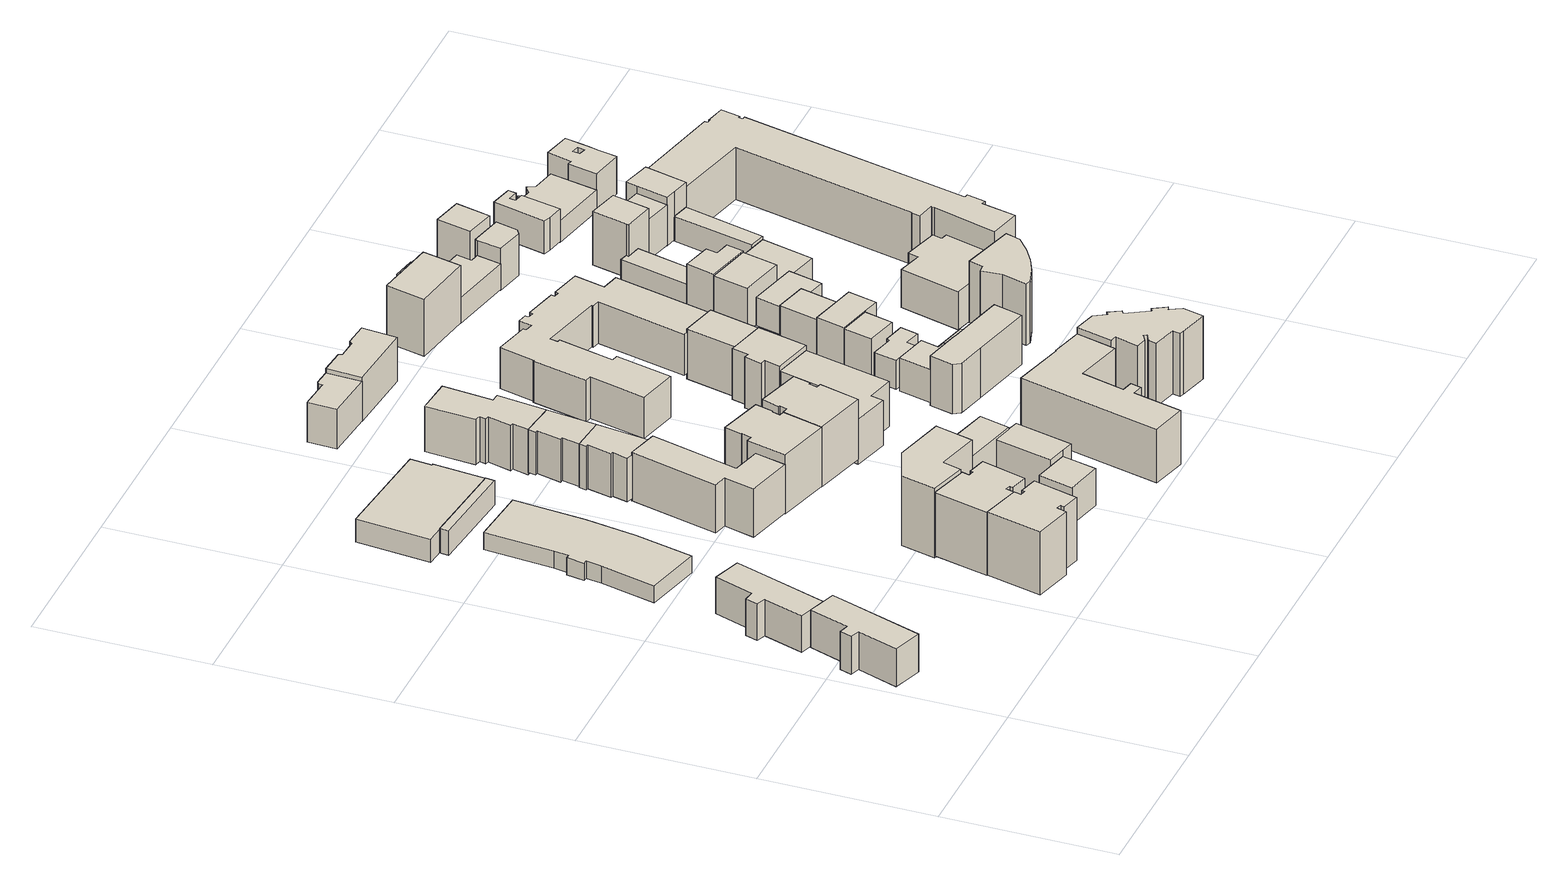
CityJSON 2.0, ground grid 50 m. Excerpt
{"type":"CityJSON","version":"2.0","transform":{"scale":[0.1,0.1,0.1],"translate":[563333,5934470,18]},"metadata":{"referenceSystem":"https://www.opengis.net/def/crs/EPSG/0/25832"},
"CityObjects":{
"building1":{"type":"Building","attributes":{"Gemeindeschluessel":"02200205","Geometrietyp2DReferenz":"3000","BezugspunktDach":"2000","function":"31001_3020","measuredHeight":11.6,"storeysAboveGround":3},"address":[{"country":"Germany","locality":"Hamburg","thoroughfareNumber":"5","thoroughfareName":"Winklers Platz","postcode":"22767"}],"geometry":[{"type":"Solid","lod":"1","boundaries":[[[[0,1,2,3,4,5,6,7]],[[8,9,10,11,12,13,14,15]],[[6,8,15,7]],[[5,9,8,6]],[[4,10,9,5]],[[3,11,10,4]],[[2,12,11,3]],[[1,13,12,2]],[[0,14,13,1]],[[7,15,14,0]]]]}]},
"building2":{"type":"Building","attributes":{"Gemeindeschluessel":"02200205","Geometrietyp2DReferenz":"3000","BezugspunktDach":"2000","function":"31001_3020","measuredHeight":11.21,"storeysAboveGround":3},"address":[{"country":"Germany","locality":"Hamburg","thoroughfareName":"Winklers Platz","postcode":"22767"}],"geometry":[{"type":"Solid","lod":"1","boundaries":[[[[16,17,18,19,20,21,22,23,24]],[[25,26,27,28,29,30,31,32,33]],[[23,25,33,24]],[[22,26,25,23]],[[21,27,26,22]],[[20,28,27,21]],[[19,29,28,20]],[[18,30,29,19]],[[17,31,30,18]],[[16,32,31,17]],[[24,33,32,16]]]]}]},
"building3":{"type":"Building","attributes":{"Gemeindeschluessel":"02200205","Geometrietyp2DReferenz":"3000","BezugspunktDach":"2000","function":"31001_3020","measuredHeight":5.23,"storeysAboveGround":1},"address":[{"country":"Germany","locality":"Hamburg","thoroughfareName":"Thadenstraße","postcode":"22767"}],"geometry":[{"type":"Solid","lod":"1","boundaries":[[[[34,35,36,37,38,39,40,41,42,43,44,45]],[[46,47,48,49,50,51,52,53,54,55,56,57]],[[44,46,57,45]],[[43,47,46,44]],[[42,48,47,43]],[[41,49,48,42]],[[40,50,49,41]],[[39,51,50,40]],[[38,52,51,39]],[[37,53,52,38]],[[36,54,53,37]],[[35,55,54,36]],[[34,56,55,35]],[[45,57,56,34]]]]}]},
"building4":{"type":"Building","attributes":{"Gemeindeschluessel":"02200205","Geometrietyp2DReferenz":"3000","BezugspunktDach":"2000","function":"31001_1010","measuredHeight":20.2,"storeysAboveGround":5},"address":[{"country":"Germany","locality":"Hamburg","thoroughfareNumber":"6","thoroughfareName":"Winklers Platz","postcode":"22767"}],"geometry":[{"type":"Solid","lod":"1","boundaries":[[[[58,59,60,61,62,63,64,65,66,67,68,69]],[[70,71,72,73,74,75,76,77,78,79,80,81]],[[68,70,81,69]],[[67,71,70,68]],[[66,72,71,67]],[[65,73,72,66]],[[64,74,73,65]],[[63,75,74,64]],[[62,76,75,63]],[[61,77,76,62]],[[60,78,77,61]],[[59,79,78,60]],[[58,80,79,59]],[[69,81,80,58]]]]}]},
"building5":{"type":"Building","attributes":{"Gemeindeschluessel":"02200205","Geometrietyp2DReferenz":"3000","BezugspunktDach":"2000","function":"51009_1610","measuredHeight":7.55},"address":[{"country":"Germany","locality":"Hamburg","postcode":"22767"}],"geometry":[{"type":"Solid","lod":"1","boundaries":[[[[82,83,84,85]],[[86,87,88,89]],[[84,86,89,85]],[[83,87,86,84]],[[82,88,87,83]],[[85,89,88,82]]]]}]},
"building6":{"type":"Building","attributes":{"Gemeindeschluessel":"02200205","Geometrietyp2DReferenz":"3000","BezugspunktDach":"2000","function":"31001_3210","measuredHeight":7.09,"storeysAboveGround":1},"address":[{"country":"Germany","locality":"Hamburg","thoroughfareName":"Thadenstraße","postcode":"22767"}],"geometry":[{"type":"Solid","lod":"1","boundaries":[[[[90,91,92,93,94,95]],[[96,97,98,99,100,101]],[[94,96,101,95]],[[93,97,96,94]],[[92,98,97,93]],[[91,99,98,92]],[[90,100,99,91]],[[95,101,100,90]]]]}]},
"building7":{"type":"Building","attributes":{"Gemeindeschluessel":"02200205","Geometrietyp2DReferenz":"3000","BezugspunktDach":"2000","function":"31001_1010","measuredHeight":20.61,"storeysAboveGround":5},"address":[{"country":"Germany","locality":"Hamburg","thoroughfareNumber":"8","thoroughfareName":"Winklers Platz","postcode":"22767"}],"geometry":[{"type":"Solid","lod":"1","boundaries":[[[[102,103,104,105,106,107,108,109,110,111,112,113,114]],[[115,116,117,118,119,120,121,122,123,124,125,126,127]],[[113,115,127,114]],[[112,116,115,113]],[[111,117,116,112]],[[110,118,117,111]],[[109,119,118,110]],[[108,120,119,109]],[[107,121,120,108]],[[106,122,121,107]],[[105,123,122,106]],[[104,124,123,105]],[[103,125,124,104]],[[102,126,125,103]],[[114,127,126,102]]]]}]},
"building8":{"type":"Building","attributes":{"Gemeindeschluessel":"02200205","Geometrietyp2DReferenz":"3000","BezugspunktDach":"2000","function":"31001_1010","measuredHeight":16.3,"storeysAboveGround":5},"address":[{"country":"Germany","locality":"Hamburg","thoroughfareNumber":"44","thoroughfareName":"Otzenstraße","postcode":"22767"}],"geometry":[{"type":"Solid","lod":"1","boundaries":[[[[128,129,130,131,132,133,134,135,136]],[[137,138,139,140,141,142,143,144,145]],[[135,137,145,136]],[[134,138,137,135]],[[133,139,138,134]],[[132,140,139,133]],[[131,141,140,132]],[[130,142,141,131]],[[129,143,142,130]],[[128,144,143,129]],[[136,145,144,128]]]]}]},
"building9":{"type":"Building","attributes":{"Gemeindeschluessel":"02200205","Geometrietyp2DReferenz":"3000","BezugspunktDach":"2000","function":"31001_1010","measuredHeight":22.86,"storeysAboveGround":5},"address":[{"country":"Germany","locality":"Hamburg","thoroughfareNumber":"27","thoroughfareName":"Otzenstraße","postcode":"22767"}],"geometry":[{"type":"Solid","lod":"1","boundaries":[[[[146,147,148,149,150,151,152,153]],[[154,155,156,157,158,159,160,161]],[[152,154,161,153]],[[151,155,154,152]],[[150,156,155,151]],[[149,157,156,150]],[[148,158,157,149]],[[147,159,158,148]],[[146,160,159,147]],[[153,161,160,146]]]]}]},
"building10":{"type":"Building","attributes":{"Gemeindeschluessel":"02200205","Geometrietyp2DReferenz":"3000","BezugspunktDach":"2000","function":"31001_1010","measuredHeight":13.41,"storeysAboveGround":4},"address":[{"country":"Germany","locality":"Hamburg","thoroughfareNumber":"107","thoroughfareName":"Thadenstraße","postcode":"22767"}],"geometry":[{"type":"Solid","lod":"1","boundaries":[[[[162,163,164,165,166,167,168,169,170,171]],[[172,173,174,175,176,177,178,179,180,181]],[[170,172,181,171]],[[169,173,172,170]],[[168,174,173,169]],[[167,175,174,168]],[[166,176,175,167]],[[165,177,176,166]],[[164,178,177,165]],[[163,179,178,164]],[[162,180,179,163]],[[171,181,180,162]]]]}]},
"building11":{"type":"Building","attributes":{"Gemeindeschluessel":"02200205","Geometrietyp2DReferenz":"3000","BezugspunktDach":"2000","function":"31001_1010","measuredHeight":13.41,"storeysAboveGround":3},"address":[{"country":"Germany","locality":"Hamburg","thoroughfareNumber":"49","thoroughfareName":"Bernstorffstraße","postcode":"22767"}],"geometry":[{"type":"Solid","lod":"1","boundaries":[[[[182,183,184,185]],[[186,187,188,189]],[[184,186,189,185]],[[183,187,186,184]],[[182,188,187,183]],[[185,189,188,182]]]]}]},
"building12":{"type":"Building","attributes":{"Gemeindeschluessel":"02200205","Geometrietyp2DReferenz":"3000","BezugspunktDach":"2000","function":"31001_1010","measuredHeight":18.25,"storeysAboveGround":4},"address":[{"country":"Germany","locality":"Hamburg","thoroughfareNumber":"40","thoroughfareName":"Otzenstraße","postcode":"22767"}],"geometry":[{"type":"Solid","lod":"1","boundaries":[[[[190,191,192,193,194,195,196,197,198,199,200,201]],[[202,203,204,205,206,207,208,209,210,211,212,213]],[[200,202,213,201]],[[199,203,202,200]],[[198,204,203,199]],[[197,205,204,198]],[[196,206,205,197]],[[195,207,206,196]],[[194,208,207,195]],[[193,209,208,194]],[[192,210,209,193]],[[191,211,210,192]],[[190,212,211,191]],[[201,213,212,190]]]]}]},
"building13":{"type":"Building","attributes":{"Gemeindeschluessel":"02200205","Geometrietyp2DReferenz":"3000","BezugspunktDach":"2000","function":"31001_1010","measuredHeight":13.08,"storeysAboveGround":4},"address":[{"country":"Germany","locality":"Hamburg","thoroughfareNumber":"105","thoroughfareName":"Thadenstraße","postcode":"22767"}],"geometry":[{"type":"Solid","lod":"1","boundaries":[[[[214,215,216,217,218,219,220,221]],[[172,222,223,224,225,226,227,173]],[[220,172,173,221]],[[219,222,172,220]],[[218,223,222,219]],[[217,224,223,218]],[[216,225,224,217]],[[215,226,225,216]],[[214,227,226,215]],[[221,173,227,214]]]]}]},
"building14":{"type":"Building","attributes":{"Gemeindeschluessel":"02200205","Geometrietyp2DReferenz":"3000","BezugspunktDach":"2000","function":"31001_1010","measuredHeight":14.82,"storeysAboveGround":6},"address":[{"country":"Germany","locality":"Hamburg","thoroughfareNumber":"23","thoroughfareName":"Otzenstraße","postcode":"22767"}],"geometry":[{"type":"Solid","lod":"1","boundaries":[[[[228,229,230,231,232,233,234,235,236,237]],[[238,239,240,241,242,243,244,245,246,247]],[[236,238,247,237]],[[235,239,238,236]],[[234,240,239,235]],[[233,241,240,234]],[[232,242,241,233]],[[231,243,242,232]],[[230,244,243,231]],[[229,245,244,230]],[[228,246,245,229]],[[237,247,246,228]]]]}]},
"building15":{"type":"Building","attributes":{"Gemeindeschluessel":"02200205","Geometrietyp2DReferenz":"3000","BezugspunktDach":"2000","function":"31001_1100","measuredHeight":13.24,"storeysAboveGround":3},"address":[{"country":"Germany","locality":"Hamburg","thoroughfareNumber":"51","thoroughfareName":"Bernstorffstraße","postcode":"22767"}],"geometry":[{"type":"Solid","lod":"1","boundaries":[[[[248,249,250,251,252,253]],[[254,255,256,257,258,259]],[[252,254,259,253]],[[251,255,254,252]],[[250,256,255,251]],[[249,257,256,250]],[[248,258,257,249]],[[253,259,258,248]]]]}]},
"building16":{"type":"Building","attributes":{"Gemeindeschluessel":"02200205","Geometrietyp2DReferenz":"3000","BezugspunktDach":"2000","function":"31001_1010","measuredHeight":13.95,"storeysAboveGround":4},"address":[{"country":"Germany","locality":"Hamburg","thoroughfareNumber":"103","thoroughfareName":"Thadenstraße","postcode":"22767"}],"geometry":[{"type":"Solid","lod":"1","boundaries":[[[[260,261,262,263,264,265,266,267,268,269,270,271]],[[272,273,274,275,276,277,278,279,280,281,223,222]],[[270,272,222,271]],[[269,273,272,270]],[[268,274,273,269]],[[267,275,274,268]],[[266,276,275,267]],[[265,277,276,266]],[[264,278,277,265]],[[263,279,278,264]],[[262,280,279,263]],[[261,281,280,262]],[[260,223,281,261]],[[271,222,223,260]]]]}]},
"building17":{"type":"Building","attributes":{"Gemeindeschluessel":"02200205","Geometrietyp2DReferenz":"3000","BezugspunktDach":"2000","function":"31001_1010","measuredHeight":18.54,"storeysAboveGround":4},"address":[{"country":"Germany","locality":"Hamburg","thoroughfareNumber":"38","thoroughfareName":"Otzenstraße","postcode":"22767"}],"geometry":[{"type":"Solid","lod":"1","boundaries":[[[[282,283,284,285,286,287,288,289,290,291,292,293,294]],[[295,296,297,298,299,300,301,302,303,304,305,306,307]],[[293,295,307,294]],[[292,296,295,293]],[[291,297,296,292]],[[290,298,297,291]],[[289,299,298,290]],[[288,300,299,289]],[[287,301,300,288]],[[286,302,301,287]],[[285,303,302,286]],[[284,304,303,285]],[[283,305,304,284]],[[282,306,305,283]],[[294,307,306,282]]]]}]},
"building18":{"type":"Building","attributes":{"Gemeindeschluessel":"02200206","Geometrietyp2DReferenz":"3000","BezugspunktDach":"2000","function":"31001_1130","measuredHeight":14.11,"storeysAboveGround":2},"address":[{"country":"Germany","locality":"Hamburg","thoroughfareNumber":"116","thoroughfareName":"Thadenstraße","postcode":"22767"}],"geometry":[{"type":"Solid","lod":"1","boundaries":[[[[308,309,310,311,312,313,314,315]],[[316,317,318,319,320,321,322,323]],[[314,316,323,315]],[[313,317,316,314]],[[312,318,317,313]],[[311,319,318,312]],[[310,320,319,311]],[[309,321,320,310]],[[308,322,321,309]],[[315,323,322,308]]]]}]},
"building19":{"type":"Building","attributes":{"Gemeindeschluessel":"02200205","Geometrietyp2DReferenz":"3000","BezugspunktDach":"2000","function":"31001_1100","measuredHeight":16.65,"storeysAboveGround":5},"address":[{"country":"Germany","locality":"Hamburg","thoroughfareNumber":"67","thoroughfareName":"Bernstorffstraße","postcode":"22767"}],"geometry":[{"type":"Solid","lod":"1","boundaries":[[[[324,325,326,327,328,329,330,331,332,333]],[[334,335,336,337,338,339,340,341,342,343]],[[332,334,343,333]],[[331,335,334,332]],[[330,336,335,331]],[[329,337,336,330]],[[328,338,337,329]],[[327,339,338,328]],[[326,340,339,327]],[[325,341,340,326]],[[324,342,341,325]],[[333,343,342,324]]]]}]},
"building20":{"type":"Building","attributes":{"Gemeindeschluessel":"02200205","Geometrietyp2DReferenz":"3000","BezugspunktDach":"2000","function":"51009_1610","measuredHeight":7.8},"address":[{"country":"Germany","locality":"Hamburg","postcode":"22767"}],"geometry":[{"type":"Solid","lod":"1","boundaries":[[[[344,345,346,347]],[[348,349,350,351]],[[346,348,351,347]],[[345,349,348,346]],[[344,350,349,345]],[[347,351,350,344]]]]}]},
"building21":{"type":"Building","attributes":{"Gemeindeschluessel":"02200206","Geometrietyp2DReferenz":"3000","BezugspunktDach":"2000","function":"31001_1010","measuredHeight":14.83,"storeysAboveGround":3},"address":[{"country":"Germany","locality":"Hamburg","thoroughfareNumber":"108","thoroughfareName":"Thadenstraße","postcode":"22767"}],"geometry":[{"type":"Solid","lod":"1","boundaries":[[[[352,353,354,355,356,357,358,359]],[[360,361,362,363,364,365,366,367]],[[358,360,367,359]],[[357,361,360,358]],[[356,362,361,357]],[[355,363,362,356]],[[354,364,363,355]],[[353,365,364,354]],[[352,366,365,353]],[[359,367,366,352]]]]}]},
"building22":{"type":"Building","attributes":{"Gemeindeschluessel":"02100110","Geometrietyp2DReferenz":"3000","BezugspunktDach":"2000","function":"31001_1010","measuredHeight":20.16,"storeysAboveGround":5},"address":[{"country":"Germany","locality":"Hamburg","thoroughfareNumber":"38","thoroughfareName":"Bernstorffstraße","postcode":"22767"}],"geometry":[{"type":"Solid","lod":"1","boundaries":[[[[368,369,370,371,372,373,374,375,376,377,378,379]],[[380,381,382,383,384,385,386,387,388,389,390,391]],[[378,380,391,379]],[[377,381,380,378]],[[376,382,381,377]],[[375,383,382,376]],[[374,384,383,375]],[[373,385,384,374]],[[372,386,385,373]],[[371,387,386,372]],[[370,388,387,371]],[[369,389,388,370]],[[368,390,389,369]],[[379,391,390,368]]]]}]},
"building23":{"type":"Building","attributes":{"Gemeindeschluessel":"02200205","Geometrietyp2DReferenz":"3000","BezugspunktDach":"2000","function":"31001_1120","measuredHeight":15.58,"storeysAboveGround":4},"address":[{"country":"Germany","locality":"Hamburg","thoroughfareNumber":"69","thoroughfareName":"Bernstorffstraße","postcode":"22767"}],"geometry":[{"type":"Solid","lod":"1","boundaries":[[[[392,393,394,395,396,397,398,399,400]],[[401,402,403,404,405,406,407,408,409]],[[399,401,409,400]],[[398,402,401,399]],[[397,403,402,398]],[[396,404,403,397]],[[395,405,404,396]],[[394,406,405,395]],[[393,407,406,394]],[[392,408,407,393]],[[400,409,408,392]]]]}]},
"building24":{"type":"Building","attributes":{"Gemeindeschluessel":"02200205","Geometrietyp2DReferenz":"3000","BezugspunktDach":"2000","function":"31001_1010","measuredHeight":13.94,"storeysAboveGround":4},"address":[{"country":"Germany","locality":"Hamburg","thoroughfareNumber":"73","thoroughfareName":"Bernstorffstraße","postcode":"22767"}],"geometry":[{"type":"Solid","lod":"1","boundaries":[[[[410,411,412,413,414,415,416,417,418,419,420,421,422,423,424,425,426,427,428,429,430,431,432,433,434,435,436,437,438,439,440,441]],[[442,443,444,445,446,447,448,449,450,451,452,453,454,455,456,457,458,459,460,461,462,463,464,465,466,467,468,469,470,471,472,473]],[[440,442,473,441]],[[439,443,442,440]],[[438,444,443,439]],[[437,445,444,438]],[[436,446,445,437]],[[435,447,446,436]],[[434,448,447,435]],[[433,449,448,434]],[[432,450,449,433]],[[431,451,450,432]],[[430,452,451,431]],[[429,453,452,430]],[[428,454,453,429]],[[427,455,454,428]],[[426,456,455,427]],[[425,457,456,426]],[[424,458,457,425]],[[423,459,458,424]],[[422,460,459,423]],[[421,461,460,422]],[[420,462,461,421]],[[419,463,462,420]],[[418,464,463,419]],[[417,465,464,418]],[[416,466,465,417]],[[415,467,466,416]],[[414,468,467,415]],[[413,469,468,414]],[[412,470,469,413]],[[411,471,470,412]],[[410,472,471,411]],[[441,473,472,410]]]]}]},
"building25":{"type":"Building","attributes":{"Gemeindeschluessel":"02100110","Geometrietyp2DReferenz":"3000","BezugspunktDach":"2000","function":"31001_1120","measuredHeight":11.88,"storeysAboveGround":2},"address":[{"country":"Germany","locality":"Hamburg","thoroughfareNumber":"66","thoroughfareName":"Bernstorffstraße","postcode":"22767"}],"geometry":[{"type":"Solid","lod":"1","boundaries":[[[[474,475,476,477,478,479,480]],[[481,482,483,484,485,486,487]],[[479,481,487,480]],[[478,482,481,479]],[[477,483,482,478]],[[476,484,483,477]],[[475,485,484,476]],[[474,486,485,475]],[[480,487,486,474]]]]}]},
"building26":{"type":"Building","attributes":{"Gemeindeschluessel":"02200205","Geometrietyp2DReferenz":"3000","BezugspunktDach":"2000","function":"31001_2010","measuredHeight":15.25,"storeysAboveGround":2},"address":[{"country":"Germany","locality":"Hamburg","thoroughfareNumber":"71","thoroughfareName":"Bernstorffstraße","postcode":"22767"}],"geometry":[{"type":"Solid","lod":"1","boundaries":[[[[488,489,490,491,492]],[[493,494,495,496,497]],[[491,493,497,492]],[[490,494,493,491]],[[489,495,494,490]],[[488,496,495,489]],[[492,497,496,488]]]]}]},
"building27":{"type":"Building","attributes":{"Gemeindeschluessel":"02100110","Geometrietyp2DReferenz":"3000","BezugspunktDach":"2000","function":"31001_1010","measuredHeight":15.25,"storeysAboveGround":4},"address":[{"country":"Germany","locality":"Hamburg","thoroughfareNumber":"30","thoroughfareName":"Otzenstraße","postcode":"22767"}],"geometry":[{"type":"Solid","lod":"1","boundaries":[[[[498,499,500,501,502,503,504,505,506]],[[507,508,509,510,511,512,513,514,515]],[[505,507,515,506]],[[504,508,507,505]],[[503,509,508,504]],[[502,510,509,503]],[[501,511,510,502]],[[500,512,511,501]],[[499,513,512,500]],[[498,514,513,499]],[[506,515,514,498]]]]}]},
"building28":{"type":"Building","attributes":{"Gemeindeschluessel":"02100110","Geometrietyp2DReferenz":"3000","BezugspunktDach":"2000","function":"31001_1010","measuredHeight":10.57,"storeysAboveGround":2},"address":[{"country":"Germany","locality":"Hamburg","thoroughfareNumber":"68","thoroughfareName":"Bernstorffstraße","postcode":"22767"}],"geometry":[{"type":"Solid","lod":"1","boundaries":[[[[516,517,518,519,520,521,522,523]],[[524,525,526,527,528,529,530,531]],[[522,524,531,523]],[[521,525,524,522]],[[520,526,525,521]],[[519,527,526,520]],[[518,528,527,519]],[[517,529,528,518]],[[516,530,529,517]],[[523,531,530,516]]]]}]},
"building29":{"type":"Building","attributes":{"Gemeindeschluessel":"02100110","Geometrietyp2DReferenz":"3000","BezugspunktDach":"2000","function":"31001_1010","measuredHeight":20.69,"storeysAboveGround":5},"address":[{"country":"Germany","locality":"Hamburg","thoroughfareNumber":"33","thoroughfareName":"Am Brunnenhof","postcode":"22767"}],"geometry":[{"type":"Solid","lod":"1","boundaries":[[[[532,533,534,535,536,537,538,539,540,541,542,543,544,545,546,547,548,549,550,551,552,553,554]],[[555,556,557,558,559,560,561,562,563,564,565,566,567,568,569,570,571,572,573,574,575,576,577]],[[553,555,577,554]],[[552,556,555,553]],[[551,557,556,552]],[[550,558,557,551]],[[549,559,558,550]],[[548,560,559,549]],[[547,561,560,548]],[[546,562,561,547]],[[545,563,562,546]],[[544,564,563,545]],[[543,565,564,544]],[[542,566,565,543]],[[541,567,566,542]],[[540,568,567,541]],[[539,569,568,540]],[[538,570,569,539]],[[537,571,570,538]],[[536,572,571,537]],[[535,573,572,536]],[[534,574,573,535]],[[533,575,574,534]],[[532,576,575,533]],[[554,577,576,532]]]]}]},
"building30":{"type":"Building","attributes":{"Gemeindeschluessel":"02100110","Geometrietyp2DReferenz":"3000","BezugspunktDach":"2000","function":"31001_1010","measuredHeight":14.12,"storeysAboveGround":3},"address":[{"country":"Germany","locality":"Hamburg","thoroughfareNumber":"70","thoroughfareName":"Bernstorffstraße","postcode":"22767"}],"geometry":[{"type":"Solid","lod":"1","boundaries":[[[[578,579,580,581]],[[582,583,584,585]],[[580,582,585,581]],[[579,583,582,580]],[[578,584,583,579]],[[581,585,584,578]]]]}]},
"building31":{"type":"Building","attributes":{"Gemeindeschluessel":"02200206","Geometrietyp2DReferenz":"3000","BezugspunktDach":"2000","function":"31001_1010","measuredHeight":19.13,"storeysAboveGround":4},"address":[{"country":"Germany","locality":"Hamburg","thoroughfareNumber":"96","thoroughfareName":"Thadenstraße","postcode":"22767"}],"geometry":[{"type":"Solid","lod":"1","boundaries":[[[[586,587,588,589]],[[590,591,592,593]],[[588,590,593,589]],[[587,591,590,588]],[[586,592,591,587]],[[589,593,592,586]]]]}]},
"building32":{"type":"Building","attributes":{"Geometrietyp2DReferenz":"3000","Gemeindeschluessel":"02100110","BezugspunktDach":"2000","function":"31001_1010","measuredHeight":14.81,"storeysAboveGround":3},"address":[{"country":"Germany","locality":"Hamburg","thoroughfareNumber":"72","thoroughfareName":"Bernstorffstraße","postcode":"22767"}],"geometry":[{"type":"Solid","lod":"1","boundaries":[[[[594,595,596,597,598,599]],[[600,601,602,603,604,605]],[[598,600,605,599]],[[597,601,600,598]],[[596,602,601,597]],[[595,603,602,596]],[[594,604,603,595]],[[599,605,604,594]]]]}]},
"building33":{"type":"Building","attributes":{"Gemeindeschluessel":"02100110","Geometrietyp2DReferenz":"3000","BezugspunktDach":"2000","function":"31001_1120","measuredHeight":3.72,"storeysAboveGround":1},"address":[{"country":"Germany","locality":"Hamburg","thoroughfareName":"Bernstorffstraße","postcode":"22767"}],"geometry":[{"type":"Solid","lod":"1","boundaries":[[[[606,607,608,609]],[[610,611,612,613]],[[608,610,613,609]],[[607,611,610,608]],[[606,612,611,607]],[[609,613,612,606]]]]}]},
"building34":{"type":"Building","attributes":{"Gemeindeschluessel":"02100110","Geometrietyp2DReferenz":"3000","BezugspunktDach":"2000","function":"31001_1010","measuredHeight":13.93,"storeysAboveGround":3},"address":[{"country":"Germany","locality":"Hamburg","thoroughfareNumber":"74","thoroughfareName":"Bernstorffstraße","postcode":"22767"}],"geometry":[{"type":"Solid","lod":"1","boundaries":[[[[614,615,616,617]],[[618,619,620,621]],[[616,618,621,617]],[[615,619,618,616]],[[614,620,619,615]],[[617,621,620,614]]]]}]},
"building35":{"type":"Building","attributes":{"Gemeindeschluessel":"02100110","Geometrietyp2DReferenz":"3000","BezugspunktDach":"2000","function":"31001_2010","measuredHeight":8.61,"storeysAboveGround":2},"address":[{"country":"Germany","locality":"Hamburg","thoroughfareNumber":"76","thoroughfareName":"Bernstorffstraße","postcode":"22767"}],"geometry":[{"type":"Solid","lod":"1","boundaries":[[[[622,623,624,625]],[[626,627,628,629]],[[624,626,629,625]],[[623,627,626,624]],[[622,628,627,623]],[[625,629,628,622]]]]}]},
"building36":{"type":"Building","attributes":{"Gemeindeschluessel":"02200206","Geometrietyp2DReferenz":"3000","BezugspunktDach":"2000","function":"31001_2310","measuredHeight":13.06,"storeysAboveGround":3},"address":[{"country":"Germany","locality":"Hamburg","thoroughfareNumber":"94","thoroughfareName":"Thadenstraße","postcode":"22767"}],"geometry":[{"type":"Solid","lod":"1","boundaries":[[[[630,631,632,633,634,635,636,637,638,639,640,641,642,643,644,645]],[[646,647,648,649,650,651,652,653,654,655,656,657,658,659,660,661]],[[644,646,661,645]],[[643,647,646,644]],[[642,648,647,643]],[[641,649,648,642]],[[640,650,649,641]],[[639,651,650,640]],[[638,652,651,639]],[[637,653,652,638]],[[636,654,653,637]],[[635,655,654,636]],[[634,656,655,635]],[[633,657,656,634]],[[632,658,657,633]],[[631,659,658,632]],[[630,660,659,631]],[[645,661,660,630]]]]}]},
"building37":{"type":"Building","attributes":{"Gemeindeschluessel":"02100110","Geometrietyp2DReferenz":"3000","BezugspunktDach":"2000","function":"31001_1010","measuredHeight":13.27,"storeysAboveGround":3},"address":[{"country":"Germany","locality":"Hamburg","thoroughfareNumber":"80","thoroughfareName":"Bernstorffstraße","postcode":"22767"}],"geometry":[{"type":"Solid","lod":"1","boundaries":[[[[662,663,664,665]],[[666,667,668,669]],[[664,666,669,665]],[[663,667,666,664]],[[662,668,667,663]],[[665,669,668,662]]]]}]},
"building38":{"type":"Building","attributes":{"Gemeindeschluessel":"02100110","Geometrietyp2DReferenz":"3000","BezugspunktDach":"2000","function":"31001_1010","measuredHeight":15.07,"storeysAboveGround":3},"address":[{"country":"Germany","locality":"Hamburg","thoroughfareNumber":"86","thoroughfareName":"Bernstorffstraße","postcode":"22767"}],"geometry":[{"type":"Solid","lod":"1","boundaries":[[[[670,671,672,673,674,675,676,677]],[[678,679,680,681,682,683,684,685]],[[676,678,685,677]],[[675,679,678,676]],[[674,680,679,675]],[[673,681,680,674]],[[672,682,681,673]],[[671,683,682,672]],[[670,684,683,671]],[[677,685,684,670]]]]}]},
"building39":{"type":"Building","attributes":{"Gemeindeschluessel":"02100110","Geometrietyp2DReferenz":"3000","BezugspunktDach":"2000","function":"31001_1010","measuredHeight":18.87,"storeysAboveGround":6},"address":[{"country":"Germany","locality":"Hamburg","thoroughfareNumber":"26","thoroughfareName":"Otzenstraße","postcode":"22767"}],"geometry":[{"type":"Solid","lod":"1","boundaries":[[[[686,687,688,689,690,691,692,693,694,695,696]],[[697,698,699,700,701,702,703,704,705,706,707]],[[695,697,707,696]],[[694,698,697,695]],[[693,699,698,694]],[[692,700,699,693]],[[691,701,700,692]],[[690,702,701,691]],[[689,703,702,690]],[[688,704,703,689]],[[687,705,704,688]],[[686,706,705,687]],[[696,707,706,686]]]]}]},
"building40":{"type":"Building","attributes":{"Gemeindeschluessel":"02100110","Geometrietyp2DReferenz":"3000","BezugspunktDach":"2000","function":"31001_1120","measuredHeight":6.96,"storeysAboveGround":2},"address":[{"country":"Germany","locality":"Hamburg","thoroughfareNumber":"88","thoroughfareName":"Bernstorffstraße","postcode":"22767"}],"geometry":[{"type":"Solid","lod":"1","boundaries":[[[[708,709,710,711,712,713]],[[714,715,716,717,718,719]],[[712,714,719,713]],[[711,715,714,712]],[[710,716,715,711]],[[709,717,716,710]],[[708,718,717,709]],[[713,719,718,708]]]]}]},
"building41":{"type":"Building","attributes":{"Gemeindeschluessel":"02200206","Geometrietyp2DReferenz":"3000","BezugspunktDach":"2000","function":"31001_1120","measuredHeight":12.81,"storeysAboveGround":3},"address":[{"country":"Germany","locality":"Hamburg","thoroughfareNumber":"88","thoroughfareName":"Thadenstraße","postcode":"22767"}],"geometry":[{"type":"Solid","lod":"1","boundaries":[[[[720,721,722,723,724,725]],[[726,727,728,729,730,731]],[[724,726,731,725]],[[723,727,726,724]],[[722,728,727,723]],[[721,729,728,722]],[[720,730,729,721]],[[725,731,730,720]]]]}]},
"building42":{"type":"Building","attributes":{"Gemeindeschluessel":"02100110","Geometrietyp2DReferenz":"3000","BezugspunktDach":"2000","function":"31001_3070","measuredHeight":18.74,"storeysAboveGround":7},"address":[{"country":"Germany","locality":"Hamburg","thoroughfareNumber":"28","thoroughfareName":"Otzenstraße","postcode":"22767"}],"geometry":[{"type":"Solid","lod":"1","boundaries":[[[[732,733,734,735,736,737,738,739]],[[740,741,742,743,744,745,746,747]],[[738,740,747,739]],[[737,741,740,738]],[[736,742,741,737]],[[735,743,742,736]],[[734,744,743,735]],[[733,745,744,734]],[[732,746,745,733]],[[739,747,746,732]]]]}]},
"building43":{"type":"Building","attributes":{"Gemeindeschluessel":"02100110","Geometrietyp2DReferenz":"3000","BezugspunktDach":"2000","function":"31001_3040","measuredHeight":8.62,"storeysAboveGround":1},"address":[{"country":"Germany","locality":"Hamburg","thoroughfareName":"Thadenstraße","postcode":"22767"}],"geometry":[{"type":"Solid","lod":"1","boundaries":[[[[748,749,750,751,752]],[[753,754,755,756,757]],[[751,753,757,752]],[[750,754,753,751]],[[749,755,754,750]],[[748,756,755,749]],[[752,757,756,748]]]]}]},
"building44":{"type":"Building","attributes":{"Gemeindeschluessel":"02200206","Geometrietyp2DReferenz":"3000","BezugspunktDach":"2000","function":"31001_1120","measuredHeight":15.36,"storeysAboveGround":3},"address":[{"country":"Germany","locality":"Hamburg","thoroughfareNumber":"89","thoroughfareName":"Bernstorffstraße","postcode":"22767"}],"geometry":[{"type":"Solid","lod":"1","boundaries":[[[[758,759,760,761]],[[762,763,764,765]],[[760,762,765,761]],[[759,763,762,760]],[[758,764,763,759]],[[761,765,764,758]]]]}]},
"building45":{"type":"Building","attributes":{"Gemeindeschluessel":"02100110","Geometrietyp2DReferenz":"3000","BezugspunktDach":"2000","function":"31001_1120","measuredHeight":18.66,"storeysAboveGround":5},"address":[{"country":"Germany","locality":"Hamburg","thoroughfareName":"Thadenstraße","postcode":"22767"}],"geometry":[{"type":"Solid","lod":"1","boundaries":[[[[766,767,768,769,770,771]],[[772,773,774,775,776,777]],[[770,772,777,771]],[[769,773,772,770]],[[768,774,773,769]],[[767,775,774,768]],[[766,776,775,767]],[[771,777,776,766]]]]}]},
"building46":{"type":"Building","attributes":{"Gemeindeschluessel":"02100110","Geometrietyp2DReferenz":"3000","BezugspunktDach":"2000","function":"31001_1120","measuredHeight":12.35,"storeysAboveGround":4},"address":[{"country":"Germany","locality":"Hamburg","thoroughfareName":"Thadenstraße","postcode":"22767"}],"geometry":[{"type":"Solid","lod":"1","boundaries":[[[[778,779,780,781]],[[782,783,784,785]],[[780,782,785,781]],[[779,783,782,780]],[[778,784,783,779]],[[781,785,784,778]]]]}]},
"building47":{"type":"Building","attributes":{"Gemeindeschluessel":"02100110","Geometrietyp2DReferenz":"3000","BezugspunktDach":"2000","function":"31001_1120","measuredHeight":7.96,"storeysAboveGround":2},"address":[{"country":"Germany","locality":"Hamburg","thoroughfareName":"Thadenstraße","postcode":"22767"}],"geometry":[{"type":"Solid","lod":"1","boundaries":[[[[786,787,788,789,790]],[[791,792,793,794,795]],[[789,791,795,790]],[[788,792,791,789]],[[787,793,792,788]],[[786,794,793,787]],[[790,795,794,786]]]]}]},
"building48":{"type":"Building","attributes":{"Gemeindeschluessel":"02100110","Geometrietyp2DReferenz":"3000","BezugspunktDach":"2000","function":"31001_1120","measuredHeight":13,"storeysAboveGround":2},"address":[{"country":"Germany","locality":"Hamburg","thoroughfareNumber":"96","thoroughfareName":"Bernstorffstraße","postcode":"22767"}],"geometry":[{"type":"Solid","lod":"1","boundaries":[[[[796,797,798,799,800,801,802,803,804]],[[805,806,807,808,809,810,811,812,813]],[[803,805,813,804]],[[802,806,805,803]],[[801,807,806,802]],[[800,808,807,801]],[[799,809,808,800]],[[798,810,809,799]],[[797,811,810,798]],[[796,812,811,797]],[[804,813,812,796]]]]}]},
"building49":{"type":"Building","attributes":{"Gemeindeschluessel":"02100110","Geometrietyp2DReferenz":"3000","BezugspunktDach":"2000","function":"31001_1120","measuredHeight":15.42,"storeysAboveGround":4},"address":[{"country":"Germany","locality":"Hamburg","thoroughfareNumber":"79","thoroughfareName":"Thadenstraße","postcode":"22767"}],"geometry":[{"type":"Solid","lod":"1","boundaries":[[[[814,815,816,817,818,819]],[[820,821,822,823,824,825]],[[818,820,825,819]],[[817,821,820,818]],[[816,822,821,817]],[[815,823,822,816]],[[814,824,823,815]],[[819,825,824,814]]]]}]},
"building50":{"type":"Building","attributes":{"Gemeindeschluessel":"02100110","Geometrietyp2DReferenz":"3000","BezugspunktDach":"2000","function":"31001_1120","measuredHeight":13.06,"storeysAboveGround":3},"address":[{"country":"Germany","locality":"Hamburg","thoroughfareNumber":"82","thoroughfareName":"Thadenstraße","postcode":"22767"}],"geometry":[{"type":"Solid","lod":"1","boundaries":[[[[826,827,828,829,830,831,832,833,834,835,836,837,838,839,840]],[[841,842,843,844,845,846,847,848,849,850,851,852,853,854,855]],[[839,841,855,840]],[[838,842,841,839]],[[837,843,842,838]],[[836,844,843,837]],[[835,845,844,836]],[[834,846,845,835]],[[833,847,846,834]],[[832,848,847,833]],[[831,849,848,832]],[[830,850,849,831]],[[829,851,850,830]],[[828,852,851,829]],[[827,853,852,828]],[[826,854,853,827]],[[840,855,854,826]]]]}]},
"building51":{"type":"Building","attributes":{"Gemeindeschluessel":"02100110","Geometrietyp2DReferenz":"3000","BezugspunktDach":"2000","function":"31001_1010","measuredHeight":17.09,"storeysAboveGround":6},"address":[{"country":"Germany","locality":"Hamburg","thoroughfareNumber":"3","thoroughfareName":"Schmidt-Rottluff-Weg","postcode":"22767"}],"geometry":[{"type":"Solid","lod":"1","boundaries":[[[[856,857,858,859,860,861,862,863,864,865,866,867,868,869,870,871,872,873,874,875,876,877,878,879,880,881]],[[882,883,884,885,886,887,888,889,890,891,892,893,894,895,896,897,898,899,900,901,902,903,904,905,906,907]],[[880,882,907,881]],[[879,883,882,880]],[[878,884,883,879]],[[877,885,884,878]],[[876,886,885,877]],[[875,887,886,876]],[[874,888,887,875]],[[873,889,888,874]],[[872,890,889,873]],[[871,891,890,872]],[[870,892,891,871]],[[869,893,892,870]],[[868,894,893,869]],[[867,895,894,868]],[[866,896,895,867]],[[865,897,896,866]],[[864,898,897,865]],[[863,899,898,864]],[[862,900,899,863]],[[861,901,900,862]],[[860,902,901,861]],[[859,903,902,860]],[[858,904,903,859]],[[857,905,904,858]],[[856,906,905,857]],[[881,907,906,856]]]]}]},
"building52":{"type":"Building","attributes":{"Gemeindeschluessel":"02100110","Geometrietyp2DReferenz":"3000","BezugspunktDach":"2000","function":"31001_1010","measuredHeight":12.87,"storeysAboveGround":3},"address":[{"country":"Germany","locality":"Hamburg","thoroughfareNumber":"78","thoroughfareName":"Thadenstraße","postcode":"22767"}],"geometry":[{"type":"Solid","lod":"1","boundaries":[[[[908,909,910,911,912,913,914,915,916,917],[918,919,920,921,922,923]],[[924,925,926,927,928,929,930,931,932,933],[934,935,936,937,938,939]],[[916,924,933,917]],[[915,925,924,916]],[[914,926,925,915]],[[913,927,926,914]],[[912,928,927,913]],[[911,929,928,912]],[[910,930,929,911]],[[909,931,930,910]],[[908,932,931,909]],[[917,933,932,908]],[[922,934,939,923]],[[921,935,934,922]],[[920,936,935,921]],[[919,937,936,920]],[[918,938,937,919]],[[923,939,938,918]]]]}]}
},
"vertices":[
[6,310,23],[47,429,23],[19,439,23],[31,474,23],[60,465,23],[100,581,23],[184,553,23],[92,281,23],[184,553,139],[100,581,139],[60,465,139],[31,474,139],[19,439,139],[47,429,139],[6,310,139],[92,281,139],
[100,581,26],[66,593,26],[105,710,26],[77,720,26],[89,756,26],[118,751,26],[157,865,26],[240,837,26],[149,565,26],[240,837,138],[157,865,138],[118,751,138],[89,756,138],[77,720,138],[105,710,138],[66,593,138],[100,581,138],[149,565,138],
[369,1506,43],[350,1297,43],[327,1150,43],[288,982,43],[123,1021,43],[161,1182,43],[168,1226,43],[157,1228,43],[166,1279,43],[176,1278,43],[184,1322,43],[200,1521,43],[184,1322,96],[176,1278,96],[166,1279,96],[157,1228,96],[168,1226,96],[161,1182,96],[123,1021,96],[288,982,96],[327,1150,96],[350,1297,96],[369,1506,96],[200,1521,96],
[688,117,16],[672,121,16],[665,93,16],[552,122,16],[591,283,16],[704,252,16],[699,231,16],[715,227,16],[717,236,16],[771,222,16],[737,92,16],[685,106,16],[737,92,210],[771,222,210],[717,236,210],[715,227,210],[699,231,210],[704,252,210],[591,283,210],[552,122,210],[665,93,210],[672,121,210],[688,117,210],[685,106,210],
[130,1615,54],[393,1590,54],[390,1564,54],[127,1589,54],[390,1564,129],[393,1590,129],[130,1615,129],[127,1589,129],
[99,1835,55],[411,1805,55],[405,1742,55],[410,1742,55],[396,1590,55],[78,1620,55],[396,1590,126],[410,1742,126],[405,1742,126],[411,1805,126],[99,1835,126],[78,1620,126],
[724,264,14],[726,272,14],[711,276,14],[704,252,14],[591,283,14],[630,442,14],[738,412,14],[744,411,14],[738,389,14],[754,385,14],[756,393,14],[810,379,14],[775,250,14],[810,379,209],[756,393,209],[754,385,209],[738,389,209],[744,411,209],[738,412,209],[630,442,209],[591,283,209],[704,252,209],[711,276,209],[726,272,209],[724,264,209],[775,250,209],
[516,898,34],[538,986,34],[499,996,34],[564,1251,34],[564,1253,34],[655,1229,34],[590,974,34],[674,953,34],[651,863,34],[674,953,183],[590,974,183],[655,1229,183],[564,1253,183],[564,1251,183],[499,996,183],[538,986,183],[516,898,183],[651,863,183],
[738,412,7],[630,442,7],[655,543,7],[756,582,7],[905,544,7],[904,538,7],[877,434,7],[753,466,7],[877,434,221],[904,538,221],[905,544,221],[756,582,221],[655,543,221],[630,442,221],[738,412,221],[753,466,221],
[564,1253,42],[564,1251,42],[544,1257,42],[555,1301,42],[548,1303,42],[565,1374,42],[557,1376,42],[562,1397,42],[664,1388,42],[644,1232,42],[664,1388,176],[562,1397,176],[557,1376,176],[565,1374,176],[548,1303,176],[555,1301,176],[544,1257,176],[564,1251,176],[564,1253,176],[644,1232,176],
[891,164,16],[915,264,16],[1021,239,16],[997,139,16],[1021,239,129],[915,264,129],[891,164,129],[997,139,129],
[697,974,31],[705,1003,31],[702,1004,31],[716,1054,31],[845,1018,31],[832,968,31],[828,965,31],[821,943,31],[836,939,31],[806,821,31],[651,863,31],[680,978,31],[651,863,213],[806,821,213],[836,939,213],[821,943,213],[828,965,213],[832,968,213],[845,1018,213],[716,1054,213],[702,1004,213],[705,1003,213],[697,974,213],[680,978,213],
[573,1447,45],[564,1449,45],[581,1519,45],[572,1521,45],[578,1544,45],[682,1532,45],[664,1388,45],[562,1397,45],[682,1532,176],[578,1544,176],[572,1521,176],[581,1519,176],[564,1449,176],[573,1447,176],
[904,538,21],[937,530,21],[936,526,21],[953,522,21],[954,527,21],[983,520,21],[983,518,21],[1088,492,21],[1066,405,21],[881,449,21],[1066,405,152],[1088,492,152],[983,518,152],[983,520,152],[954,527,152],[953,522,152],[936,526,152],[937,530,152],[904,538,152],[881,449,152],
[1008,419,14],[1066,405,14],[1097,397,14],[1057,230,14],[1021,239,14],[968,252,14],[1021,239,147],[1057,230,147],[1097,397,147],[1066,405,147],[1008,419,147],[968,252,147],
[578,1544,37],[589,1590,37],[580,1592,37],[597,1661,37],[587,1664,37],[592,1683,37],[574,1687,37],[585,1832,37],[690,1823,37],[676,1678,37],[700,1676,37],[682,1532,37],[700,1676,176],[676,1678,176],[690,1823,176],[585,1832,176],[574,1687,176],[592,1683,176],[587,1664,176],[597,1661,176],[580,1592,176],[589,1590,176],
[984,925,29],[977,900,29],[991,897,29],[991,895,29],[961,780,29],[806,821,29],[836,939,29],[852,936,29],[859,957,29],[857,961,29],[871,1011,29],[1002,974,29],[989,924,29],[1002,974,214],[871,1011,214],[857,961,214],[859,957,214],[852,936,214],[836,939,214],[806,821,214],[961,780,214],[991,895,214],[991,897,214],[977,900,214],[984,925,214],[989,924,214],
[503,2124,48],[513,2124,48],[595,2117,48],[596,2128,48],[604,2133,48],[651,2129,48],[647,2027,48],[500,2040,48],[647,2027,169],[651,2129,169],[604,2133,169],[596,2128,169],[595,2117,169],[513,2124,169],[503,2124,169],[500,2040,169],
[1075,788,14],[1067,752,14],[961,780,14],[991,895,14],[1058,878,14],[1099,1047,14],[1099,1050,14],[1216,1021,14],[1215,1018,14],[1156,769,14],[1215,1018,153],[1216,1021,153],[1099,1050,153],[1099,1047,153],[1058,878,153],[991,895,153],[961,780,153],[1067,752,153],[1075,788,153],[1156,769,153],
[1034,1064,17],[1099,1047,17],[1082,977,17],[1016,992,17],[1082,977,95],[1099,1047,95],[1034,1064,95],[1016,992,95],
[647,2027,46],[651,2129,46],[724,2123,46],[729,2113,46],[785,2109,46],[792,2118,46],[863,2112,46],[854,2010,46],[863,2112,182],[792,2118,182],[785,2109,182],[729,2113,182],[724,2123,182],[651,2129,182],[647,2027,182],[854,2010,182],
[1332,304,13],[1300,179,13],[1333,171,13],[1325,140,13],[1294,147,13],[1260,6,13],[1156,32,13],[1256,445,13],[1408,406,13],[1409,408,13],[1502,384,13],[1472,268,13],[1502,384,178],[1409,408,178],[1408,406,178],[1256,445,178],[1156,32,178],[1260,6,178],[1294,147,178],[1325,140,178],[1333,171,178],[1300,179,178],[1332,304,178],[1472,268,178],
[1099,1050,12],[1111,1096,12],[1096,1100,12],[1108,1150,12],[1122,1146,12],[1134,1194,12],[1146,1191,12],[1250,1166,12],[1216,1021,12],[1250,1166,168],[1146,1191,168],[1134,1194,168],[1122,1146,168],[1108,1150,168],[1096,1100,168],[1111,1096,168],[1099,1050,168],[1216,1021,168],
[1168,1340,30],[1230,1600,30],[1208,1605,30],[1209,1610,30],[1024,1654,30],[1019,1631,30],[1028,1629,30],[990,1469,30],[1009,1464,30],[971,1301,30],[854,1329,30],[893,1493,30],[875,1497,30],[912,1657,30],[916,1656,30],[941,1760,30],[1044,1736,30],[1042,1727,30],[1066,1721,30],[1075,1759,30],[1103,1753,30],[1101,1743,30],[1118,1738,30],[1121,1748,30],[1218,1725,30],[1216,1715,30],[1232,1711,30],[1234,1721,30],[1323,1700,30],[1302,1611,30],[1354,1599,30],[1286,1312,30],[1354,1599,157],[1302,1611,157],[1323,1700,157],[1234,1721,157],[1232,1711,157],[1216,1715,157],[1218,1725,157],[1121,1748,157],[1118,1738,157],[1101,1743,157],[1103,1753,157],[1075,1759,157],[1066,1721,157],[1042,1727,157],[1044,1736,157],[941,1760,157],[916,1656,157],[912,1657,157],[875,1497,157],[893,1493,157],[854,1329,157],[971,1301,157],[1009,1464,157],[990,1469,157],[1028,1629,157],[1019,1631,157],[1024,1654,157],[1209,1610,157],[1208,1605,157],[1230,1600,157],[1168,1340,157],[1286,1312,157],
[1405,777,23],[1392,725,23],[1416,719,23],[1406,678,23],[1385,684,23],[1286,707,23],[1309,800,23],[1286,707,125],[1385,684,125],[1406,678,125],[1416,719,125],[1392,725,125],[1405,777,125],[1309,800,125],
[1181,1337,13],[1286,1312,13],[1251,1166,13],[1250,1166,13],[1146,1191,13],[1250,1166,166],[1251,1166,166],[1286,1312,166],[1181,1337,166],[1146,1191,166],
[1365,599,14],[1283,619,14],[1270,640,14],[1286,707,14],[1385,684,14],[1406,678,14],[1480,661,14],[1571,639,14],[1550,555,14],[1571,639,166],[1480,661,166],[1406,678,166],[1385,684,166],[1286,707,166],[1270,640,166],[1283,619,166],[1365,599,166],[1550,555,166],
[1395,790,24],[1311,810,24],[1327,876,24],[1394,860,24],[1396,869,24],[1460,854,24],[1447,803,24],[1401,815,24],[1447,803,113],[1460,854,113],[1396,869,113],[1394,860,113],[1327,876,113],[1311,810,113],[1395,790,113],[1401,815,113],
[1582,123,4],[1570,126,4],[1575,149,4],[1504,167,4],[1510,190,4],[1532,203,4],[1527,211,4],[1506,200,4],[1477,207,4],[1495,275,4],[1475,280,4],[1502,384,4],[1567,367,4],[1587,333,4],[1596,339,4],[1616,304,4],[1606,298,4],[1644,232,4],[1653,238,4],[1675,200,4],[1665,195,4],[1684,161,4],[1669,101,4],[1684,161,198],[1665,195,198],[1675,200,198],[1653,238,198],[1644,232,198],[1606,298,198],[1616,304,198],[1596,339,198],[1587,333,198],[1567,367,198],[1502,384,198],[1475,280,198],[1495,275,198],[1477,207,198],[1506,200,198],[1527,211,198],[1532,203,198],[1510,190,198],[1504,167,198],[1575,149,198],[1570,126,198],[1582,123,198],[1669,101,198],
[1442,946,26],[1422,863,26],[1329,886,26],[1349,968,26],[1329,886,150],[1422,863,150],[1442,946,150],[1349,968,150],
[994,1989,43],[1020,2103,43],[1200,2071,43],[1175,1958,43],[1200,2071,219],[1020,2103,219],[994,1989,219],[1175,1958,219],
[1462,1029,25],[1511,1017,25],[1491,934,25],[1442,946,25],[1349,968,25],[1369,1051,25],[1349,968,153],[1442,946,153],[1491,934,153],[1511,1017,153],[1462,1029,153],[1369,1051,153],
[1445,778,15],[1596,742,15],[1584,691,15],[1432,728,15],[1584,691,52],[1596,742,52],[1445,778,52],[1432,728,52],
[1369,1051,28],[1396,1163,28],[1489,1140,28],[1462,1029,28],[1489,1140,148],[1396,1163,148],[1369,1051,148],[1462,1029,148],
[1581,1119,27],[1435,1153,27],[1459,1253,27],[1605,1218,27],[1459,1253,113],[1435,1153,113],[1581,1119,113],[1605,1218,113],
[1175,1958,41],[1200,2071,41],[1219,2152,41],[1286,2139,41],[1279,2107,41],[1246,2115,41],[1231,2046,41],[1218,2032,41],[1262,2022,41],[1261,2014,41],[1288,2008,41],[1298,2053,41],[1360,2040,41],[1350,1995,41],[1376,1990,41],[1361,1919,41],[1376,1990,120],[1350,1995,120],[1360,2040,120],[1298,2053,120],[1288,2008,120],[1261,2014,120],[1262,2022,120],[1218,2032,120],[1231,2046,120],[1246,2115,120],[1279,2107,120],[1286,2139,120],[1219,2152,120],[1200,2071,120],[1175,1958,120],[1361,1919,120],
[1575,1333,29],[1551,1231,29],[1420,1263,29],[1444,1364,29],[1420,1263,162],[1551,1231,162],[1575,1333,162],[1444,1364,162],
[1464,1446,32],[1466,1446,32],[1532,1429,32],[1549,1425,32],[1542,1392,32],[1586,1382,32],[1575,1333,32],[1444,1364,32],[1575,1333,167],[1586,1382,167],[1542,1392,167],[1549,1425,167],[1532,1429,167],[1466,1446,167],[1464,1446,167],[1444,1364,167],
[1847,712,10],[1835,670,10],[1797,637,10],[1754,610,10],[1708,589,10],[1659,574,10],[1644,579,10],[1664,653,10],[1659,712,10],[1682,714,10],[1692,754,10],[1682,714,199],[1659,712,199],[1664,653,199],[1644,579,199],[1659,574,199],[1708,589,199],[1754,610,199],[1797,637,199],[1835,670,199],[1847,712,199],[1692,754,199],
[1466,1446,34],[1515,1647,34],[1538,1641,34],[1536,1634,34],[1579,1624,34],[1532,1429,34],[1579,1624,103],[1536,1634,103],[1538,1641,103],[1515,1647,103],[1466,1446,103],[1532,1429,103],
[1442,1901,39],[1361,1919,39],[1376,1990,39],[1377,1996,39],[1474,1975,39],[1459,1912,39],[1474,1975,167],[1377,1996,167],[1376,1990,167],[1361,1919,167],[1442,1901,167],[1459,1912,167],
[1649,769,11],[1695,943,11],[1767,924,11],[1775,954,11],[1877,926,11],[1870,898,11],[1889,893,11],[1841,716,11],[1889,893,127],[1870,898,127],[1877,926,127],[1775,954,127],[1767,924,127],[1695,943,127],[1649,769,127],[1841,716,127],
[1575,1333,27],[1586,1382,27],[1745,1344,27],[1708,1193,27],[1551,1231,27],[1708,1193,95],[1745,1344,95],[1586,1382,95],[1575,1333,95],[1551,1231,95],
[1392,2015,39],[1414,2115,39],[1502,2095,39],[1479,1995,39],[1502,2095,178],[1414,2115,178],[1392,2015,178],[1479,1995,178],
[1626,1613,36],[1536,1634,36],[1538,1641,36],[1562,1743,36],[1652,1721,36],[1628,1620,36],[1652,1721,200],[1562,1743,200],[1538,1641,200],[1536,1634,200],[1626,1613,200],[1628,1620,200],
[1650,1713,34],[1742,1691,34],[1719,1598,34],[1628,1620,34],[1719,1598,158],[1742,1691,158],[1650,1713,158],[1628,1620,158],
[1696,1356,29],[1751,1590,29],[1803,1577,29],[1802,1575,29],[1745,1344,29],[1802,1575,105],[1803,1577,105],[1751,1590,105],[1696,1356,105],[1745,1344,105],
[1634,1999,35],[1631,1982,35],[1659,1976,35],[1635,1860,35],[1586,1870,35],[1567,1878,35],[1603,2031,35],[1668,2016,35],[1663,1993,35],[1668,2016,136],[1603,2031,136],[1567,1878,136],[1586,1870,136],[1635,1860,136],[1659,1976,136],[1631,1982,136],[1634,1999,136],[1663,1993,136],
[1742,1691,32],[1750,1723,32],[1833,1701,32],[1803,1577,32],[1751,1590,32],[1719,1598,32],[1751,1590,181],[1803,1577,181],[1833,1701,181],[1750,1723,181],[1742,1691,181],[1719,1598,181],
[1631,1982,33],[1634,1999,33],[1663,1993,33],[1664,1998,33],[1691,1993,33],[1706,2006,33],[1716,1988,33],[1720,1987,33],[1732,1984,33],[1754,2000,33],[1766,1977,33],[1834,1963,33],[1805,1825,33],[1635,1860,33],[1659,1976,33],[1635,1860,98],[1805,1825,98],[1834,1963,98],[1766,1977,98],[1754,2000,98],[1732,1984,98],[1720,1987,98],[1716,1988,98],[1706,2006,98],[1691,1993,98],[1664,1998,98],[1663,1993,98],[1634,1999,98],[1631,1982,98],[1659,1976,98],
[1936,945,10],[1938,952,10],[1938,953,10],[1887,964,10],[1893,990,10],[1894,990,10],[2018,1523,10],[1802,1575,10],[1803,1577,10],[1833,1701,10],[1864,1695,10],[2103,1642,10],[2102,1633,10],[2114,1631,10],[2114,1634,10],[2170,1622,10],[2158,1566,10],[2153,1568,10],[2150,1555,10],[2159,1553,10],[2012,889,10],[2023,887,10],[2011,833,10],[1998,836,10],[1977,737,10],[1885,758,10],[1977,737,170],[1998,836,170],[2011,833,170],[2023,887,170],[2012,889,170],[2159,1553,170],[2150,1555,170],[2153,1568,170],[2158,1566,170],[2170,1622,170],[2114,1634,170],[2114,1631,170],[2102,1633,170],[2103,1642,170],[1864,1695,170],[1833,1701,170],[1803,1577,170],[1802,1575,170],[2018,1523,170],[1894,990,170],[1893,990,170],[1887,964,170],[1938,953,170],[1938,952,170],[1936,945,170],[1885,758,170],
[1919,1891,32],[1912,1860,32],[1901,1806,32],[1900,1806,32],[1805,1825,32],[1823,1911,32],[1838,1908,32],[1855,1979,32],[1934,1961,32],[1925,1921,32],[1880,1900,32],[1892,1897,32],[1900,1894,32],[1901,1895,32],[1905,1916,32],[1884,1921,32],[1934,1961,147],[1855,1979,147],[1838,1908,147],[1823,1911,147],[1805,1825,147],[1900,1806,147],[1901,1806,147],[1912,1860,147],[1919,1891,147],[1925,1921,147],[1905,1916,147],[1901,1895,147],[1900,1894,147],[1892,1897,147],[1880,1900,147],[1884,1921,147]
]}
